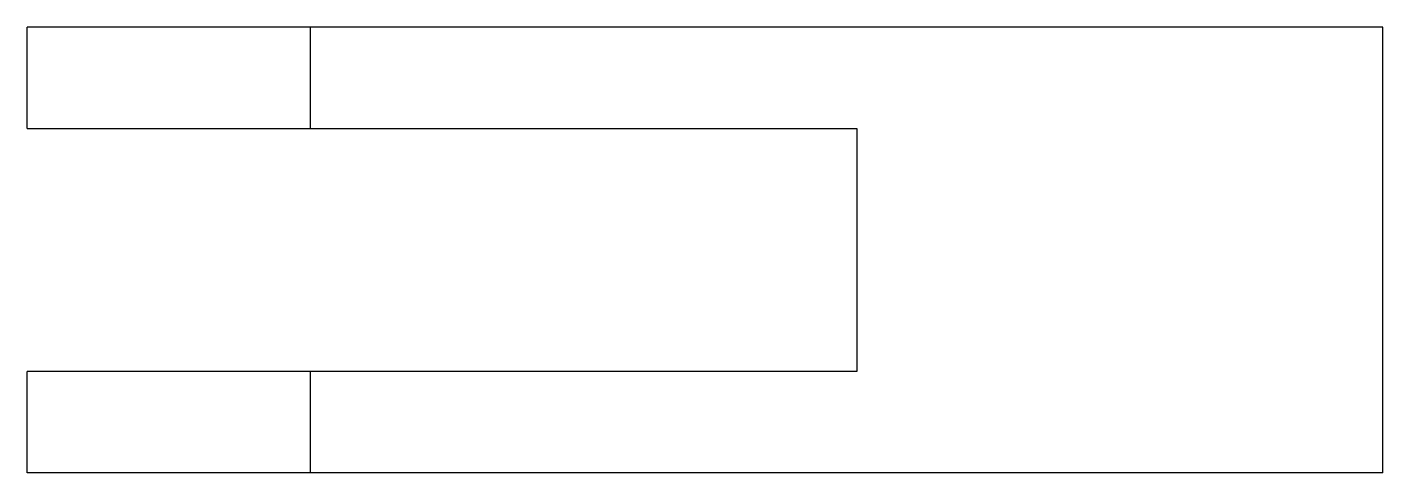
# Model space of a CAD drawing. Header units: metres. Extents: x -21 to 46, y -22 to 0.
import ezdxf

# ---------------------------------------------------------------- set-up
doc = ezdxf.new("R2010")
doc.units = ezdxf.units.M

msp = doc.modelspace()

# ---------------------------------------------------------------- linework, layer by layer
for points in [[(-21, -5), (-21, -4.9), (-21, -4.8), (-21, -4.7), (-21, -4.6), (-21, -4.5), (-21, -4.4), (-21, -4.3), (-21, -4.2), (-21, -4.1), (-21, -4), (-21, -3.9), (-21, -3.8), (-21, -3.7), (-21, -3.6), (-21, -3.5), (-21, -3.4), (-21, -3.3), (-21, -3.2), (-21, -3.1), (-21, -3), (-21, -2.9), (-21, -2.8), (-21, -2.7), (-21, -2.6), (-21, -2.5), (-21, -2.4), (-21, -2.3), (-21, -2.2), (-21, -2.1), (-21, -2), (-21, -1.9), (-21, -1.8), (-21, -1.7), (-21, -1.6), (-21, -1.5), (-21, -1.4), (-21, -1.3), (-21, -1.2), (-21, -1.1), (-21, -1), (-21, -0.9), (-21, -0.8), (-21, -0.7), (-21, -0.6), (-21, -0.5), (-21, -0.4), (-21, -0.3), (-21, -0.2), (-21, -0.1), (-21, 0)], [(-7, 0), (-7.049, 0), (-7.098, 0), (-7.147, 0), (-7.238, 0), (-7.383, 0), (-7.528, 0), (-7.673, 0), (-7.893, 0), (-8.127, 0), (-8.36, 0), (-8.616, 0), (-8.926, 0), (-9.237, 0), (-9.547, 0), (-9.901, 0), (-10.273, 0), (-10.644, 0), (-11.022, 0), (-11.436, 0), (-11.851, 0), (-12.265, 0), (-12.692, 0), (-13.128, 0), (-13.564, 0), (-14, 0), (-14.436, 0), (-14.872, 0), (-15.308, 0), (-15.735, 0), (-16.149, 0), (-16.564, 0), (-16.978, 0), (-17.356, 0), (-17.727, 0), (-18.099, 0), (-18.453, 0), (-18.763, 0), (-19.074, 0), (-19.384, 0), (-19.64, 0), (-19.873, 0), (-20.107, 0), (-20.327, 0), (-20.472, 0), (-20.617, 0), (-20.762, 0), (-20.853, 0), (-20.902, 0), (-20.951, 0), (-21, 0)], [(-7, -5), (-7, -4.9), (-7, -4.8), (-7, -4.7), (-7, -4.6), (-7, -4.5), (-7, -4.4), (-7, -4.3), (-7, -4.2), (-7, -4.1), (-7, -4), (-7, -3.9), (-7, -3.8), (-7, -3.7), (-7, -3.6), (-7, -3.5), (-7, -3.4), (-7, -3.3), (-7, -3.2), (-7, -3.1), (-7, -3), (-7, -2.9), (-7, -2.8), (-7, -2.7), (-7, -2.6), (-7, -2.5), (-7, -2.4), (-7, -2.3), (-7, -2.2), (-7, -2.1), (-7, -2), (-7, -1.9), (-7, -1.8), (-7, -1.7), (-7, -1.6), (-7, -1.5), (-7, -1.4), (-7, -1.3), (-7, -1.2), (-7, -1.1), (-7, -1), (-7, -0.9), (-7, -0.8), (-7, -0.7), (-7, -0.6), (-7, -0.5), (-7, -0.4), (-7, -0.3), (-7, -0.2), (-7, -0.1), (-7, 0)], [(46, 0), (44.94, 0), (43.88, 0), (42.82, 0), (41.76, 0), (40.7, 0), (39.64, 0), (38.58, 0), (37.52, 0), (36.46, 0), (35.4, 0), (34.34, 0), (33.28, 0), (32.22, 0), (31.16, 0), (30.1, 0), (29.04, 0), (27.98, 0), (26.92, 0), (25.86, 0), (24.8, 0), (23.74, 0), (22.68, 0), (21.62, 0), (20.56, 0), (19.5, 0), (18.44, 0), (17.38, 0), (16.32, 0), (15.26, 0), (14.2, 0), (13.14, 0), (12.08, 0), (11.02, 0), (9.96, 0), (8.9, 0), (7.84, 0), (6.78, 0), (5.72, 0), (4.66, 0), (3.6, 0), (2.54, 0), (1.48, 0), (0.42, 0), (-0.64, 0), (-1.7, 0), (-2.76, 0), (-3.82, 0), (-4.88, 0), (-5.94, 0), (-7, 0)], [(46, -22), (46, -21.56), (46, -21.12), (46, -20.68), (46, -20.24), (46, -19.8), (46, -19.36), (46, -18.92), (46, -18.48), (46, -18.04), (46, -17.6), (46, -17.16), (46, -16.72), (46, -16.28), (46, -15.84), (46, -15.4), (46, -14.96), (46, -14.52), (46, -14.08), (46, -13.64), (46, -13.2), (46, -12.76), (46, -12.32), (46, -11.88), (46, -11.44), (46, -11), (46, -10.56), (46, -10.12), (46, -9.68), (46, -9.24), (46, -8.8), (46, -8.36), (46, -7.92), (46, -7.48), (46, -7.04), (46, -6.6), (46, -6.16), (46, -5.72), (46, -5.28), (46, -4.84), (46, -4.4), (46, -3.96), (46, -3.52), (46, -3.08), (46, -2.64), (46, -2.2), (46, -1.76), (46, -1.32), (46, -0.88), (46, -0.44), (46, 0)], [(-21, -5), (-20.951, -5), (-20.902, -5), (-20.853, -5), (-20.762, -5), (-20.617, -5), (-20.472, -5), (-20.327, -5), (-20.107, -5), (-19.873, -5), (-19.64, -5), (-19.384, -5), (-19.074, -5), (-18.763, -5), (-18.453, -5), (-18.099, -5), (-17.727, -5), (-17.356, -5), (-16.978, -5), (-16.564, -5), (-16.149, -5), (-15.735, -5), (-15.308, -5), (-14.872, -5), (-14.436, -5), (-14, -5), (-13.564, -5), (-13.128, -5), (-12.692, -5), (-12.265, -5), (-11.851, -5), (-11.436, -5), (-11.022, -5), (-10.644, -5), (-10.273, -5), (-9.901, -5), (-9.547, -5), (-9.237, -5), (-8.926, -5), (-8.616, -5), (-8.36, -5), (-8.127, -5), (-7.893, -5), (-7.673, -5), (-7.528, -5), (-7.383, -5), (-7.238, -5), (-7.147, -5), (-7.098, -5), (-7.049, -5), (-7, -5)], [(-7, -5), (-6.46, -5), (-5.92, -5), (-5.38, -5), (-4.84, -5), (-4.3, -5), (-3.76, -5), (-3.22, -5), (-2.68, -5), (-2.14, -5), (-1.6, -5), (-1.06, -5), (-0.52, -5), (0.02, -5), (0.56, -5), (1.1, -5), (1.64, -5), (2.18, -5), (2.72, -5), (3.26, -5), (3.8, -5), (4.34, -5), (4.88, -5), (5.42, -5), (5.96, -5), (6.5, -5), (7.04, -5), (7.58, -5), (8.12, -5), (8.66, -5), (9.2, -5), (9.74, -5), (10.28, -5), (10.82, -5), (11.36, -5), (11.9, -5), (12.44, -5), (12.98, -5), (13.52, -5), (14.06, -5), (14.6, -5), (15.14, -5), (15.68, -5), (16.22, -5), (16.76, -5), (17.3, -5), (17.84, -5), (18.38, -5), (18.92, -5), (19.46, -5), (20, -5)], [(20, -5), (20, -5.24), (20, -5.48), (20, -5.72), (20, -5.96), (20, -6.2), (20, -6.44), (20, -6.68), (20, -6.92), (20, -7.16), (20, -7.4), (20, -7.64), (20, -7.88), (20, -8.12), (20, -8.36), (20, -8.6), (20, -8.84), (20, -9.08), (20, -9.32), (20, -9.56), (20, -9.8), (20, -10.04), (20, -10.28), (20, -10.52), (20, -10.76), (20, -11), (20, -11.24), (20, -11.48), (20, -11.72), (20, -11.96), (20, -12.2), (20, -12.44), (20, -12.68), (20, -12.92), (20, -13.16), (20, -13.4), (20, -13.64), (20, -13.88), (20, -14.12), (20, -14.36), (20, -14.6), (20, -14.84), (20, -15.08), (20, -15.32), (20, -15.56), (20, -15.8), (20, -16.04), (20, -16.28), (20, -16.52), (20, -16.76), (20, -17)], [(-7, -17), (-7.049, -17), (-7.098, -17), (-7.147, -17), (-7.238, -17), (-7.383, -17), (-7.528, -17), (-7.673, -17), (-7.893, -17), (-8.127, -17), (-8.36, -17), (-8.616, -17), (-8.926, -17), (-9.237, -17), (-9.547, -17), (-9.901, -17), (-10.273, -17), (-10.644, -17), (-11.022, -17), (-11.436, -17), (-11.851, -17), (-12.265, -17), (-12.692, -17), (-13.128, -17), (-13.564, -17), (-14, -17), (-14.436, -17), (-14.872, -17), (-15.308, -17), (-15.735, -17), (-16.149, -17), (-16.564, -17), (-16.978, -17), (-17.356, -17), (-17.727, -17), (-18.099, -17), (-18.453, -17), (-18.763, -17), (-19.074, -17), (-19.384, -17), (-19.64, -17), (-19.873, -17), (-20.107, -17), (-20.327, -17), (-20.472, -17), (-20.617, -17), (-20.762, -17), (-20.853, -17), (-20.902, -17), (-20.951, -17), (-21, -17)], [(-21, -22), (-21, -21.9), (-21, -21.8), (-21, -21.7), (-21, -21.6), (-21, -21.5), (-21, -21.4), (-21, -21.3), (-21, -21.2), (-21, -21.1), (-21, -21), (-21, -20.9), (-21, -20.8), (-21, -20.7), (-21, -20.6), (-21, -20.5), (-21, -20.4), (-21, -20.3), (-21, -20.2), (-21, -20.1), (-21, -20), (-21, -19.9), (-21, -19.8), (-21, -19.7), (-21, -19.6), (-21, -19.5), (-21, -19.4), (-21, -19.3), (-21, -19.2), (-21, -19.1), (-21, -19), (-21, -18.9), (-21, -18.8), (-21, -18.7), (-21, -18.6), (-21, -18.5), (-21, -18.4), (-21, -18.3), (-21, -18.2), (-21, -18.1), (-21, -18), (-21, -17.9), (-21, -17.8), (-21, -17.7), (-21, -17.6), (-21, -17.5), (-21, -17.4), (-21, -17.3), (-21, -17.2), (-21, -17.1), (-21, -17)], [(20, -17), (19.46, -17), (18.92, -17), (18.38, -17), (17.84, -17), (17.3, -17), (16.76, -17), (16.22, -17), (15.68, -17), (15.14, -17), (14.6, -17), (14.06, -17), (13.52, -17), (12.98, -17), (12.44, -17), (11.9, -17), (11.36, -17), (10.82, -17), (10.28, -17), (9.74, -17), (9.2, -17), (8.66, -17), (8.12, -17), (7.58, -17), (7.04, -17), (6.5, -17), (5.96, -17), (5.42, -17), (4.88, -17), (4.34, -17), (3.8, -17), (3.26, -17), (2.72, -17), (2.18, -17), (1.64, -17), (1.1, -17), (0.56, -17), (0.02, -17), (-0.52, -17), (-1.06, -17), (-1.6, -17), (-2.14, -17), (-2.68, -17), (-3.22, -17), (-3.76, -17), (-4.3, -17), (-4.84, -17), (-5.38, -17), (-5.92, -17), (-6.46, -17), (-7, -17)], [(-7, -22), (-7, -21.9), (-7, -21.8), (-7, -21.7), (-7, -21.6), (-7, -21.5), (-7, -21.4), (-7, -21.3), (-7, -21.2), (-7, -21.1), (-7, -21), (-7, -20.9), (-7, -20.8), (-7, -20.7), (-7, -20.6), (-7, -20.5), (-7, -20.4), (-7, -20.3), (-7, -20.2), (-7, -20.1), (-7, -20), (-7, -19.9), (-7, -19.8), (-7, -19.7), (-7, -19.6), (-7, -19.5), (-7, -19.4), (-7, -19.3), (-7, -19.2), (-7, -19.1), (-7, -19), (-7, -18.9), (-7, -18.8), (-7, -18.7), (-7, -18.6), (-7, -18.5), (-7, -18.4), (-7, -18.3), (-7, -18.2), (-7, -18.1), (-7, -18), (-7, -17.9), (-7, -17.8), (-7, -17.7), (-7, -17.6), (-7, -17.5), (-7, -17.4), (-7, -17.3), (-7, -17.2), (-7, -17.1), (-7, -17)], [(-7, -22), (-7.049, -22), (-7.098, -22), (-7.147, -22), (-7.238, -22), (-7.383, -22), (-7.528, -22), (-7.673, -22), (-7.893, -22), (-8.127, -22), (-8.36, -22), (-8.616, -22), (-8.926, -22), (-9.237, -22), (-9.547, -22), (-9.901, -22), (-10.273, -22), (-10.644, -22), (-11.022, -22), (-11.436, -22), (-11.851, -22), (-12.265, -22), (-12.692, -22), (-13.128, -22), (-13.564, -22), (-14, -22), (-14.436, -22), (-14.872, -22), (-15.308, -22), (-15.735, -22), (-16.149, -22), (-16.564, -22), (-16.978, -22), (-17.356, -22), (-17.727, -22), (-18.099, -22), (-18.453, -22), (-18.763, -22), (-19.074, -22), (-19.384, -22), (-19.64, -22), (-19.873, -22), (-20.107, -22), (-20.327, -22), (-20.472, -22), (-20.617, -22), (-20.762, -22), (-20.853, -22), (-20.902, -22), (-20.951, -22), (-21, -22)], [(46, -22), (44.94, -22), (43.88, -22), (42.82, -22), (41.76, -22), (40.7, -22), (39.64, -22), (38.58, -22), (37.52, -22), (36.46, -22), (35.4, -22), (34.34, -22), (33.28, -22), (32.22, -22), (31.16, -22), (30.1, -22), (29.04, -22), (27.98, -22), (26.92, -22), (25.86, -22), (24.8, -22), (23.74, -22), (22.68, -22), (21.62, -22), (20.56, -22), (19.5, -22), (18.44, -22), (17.38, -22), (16.32, -22), (15.26, -22), (14.2, -22), (13.14, -22), (12.08, -22), (11.02, -22), (9.96, -22), (8.9, -22), (7.84, -22), (6.78, -22), (5.72, -22), (4.66, -22), (3.6, -22), (2.54, -22), (1.48, -22), (0.42, -22), (-0.64, -22), (-1.7, -22), (-2.76, -22), (-3.82, -22), (-4.88, -22), (-5.94, -22), (-7, -22)]]:
    msp.add_lwpolyline(points)

doc.saveas('drawing.dxf')
